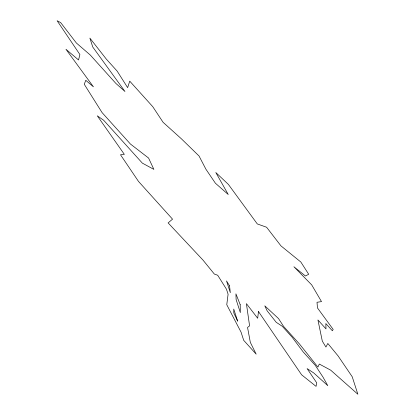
<?xml version="1.0" encoding="UTF-8"?>
<svg xmlns="http://www.w3.org/2000/svg" width="415" height="415" viewBox="0 0 415 415"><rect width="100%" height="100%" fill="white"/><g stroke="black" fill="none" stroke-linecap="round" stroke-linejoin="round"><path stroke-width="0.62" d="M258.472 311.53L257.679 318.269L246.406 303.63L249.586 325.879L247.548 327.44L250.328 342.37L256.18 354.156L243.698 340.321L241.074 332.202L226.766 304.735L228.094 294.225L226.471 289.208L217.699 275.254L214.332 274.035L202.956 260.06L168.111 222.907L172.541 219.162L138.496 181.417L120.5 154.759L124.339 154.359L97.292 115.816L103.693 120.277L142.34 163.121L153.872 169.387L148.586 158.053L130.398 144L102.1 112.626L84.271 84.292L85.775 80.292L93.427 86.839L65.954 49.281L78.539 59.962L79.903 54.557L57.13 20.75L60.678 22.612L76.396 43.02L90.211 54.967L115.873 83.42L124.977 91.497L92.747 46.999L89.873 38.097L106.307 59.08L117.149 71.105L127.638 87.632L129.734 81.143L152.762 106.676L163.085 122.3L181.386 138.807L199.044 155.999L205.902 169.201L215.406 183.222L228.245 194.511L215.795 172.505L228.406 184.431L257.284 223.924L266.591 227.238L280.96 245.877L300.854 262.047L308.698 274.268L305.45 275.996L293.893 266.736L311.701 284.892L321.511 301.617L317.003 302.27L317.47 307.94L333.183 329.432L332.368 330.786L325.842 323.55L325.988 328.898L317.926 319.965L322.325 341.171L325.925 347.044L327.814 343.459L338.121 355.961L352.226 376.768L357.87 394.25L330.688 370.164L319.301 364.038L317.916 367.093L299.438 343.952L283.601 326.398L278.527 318.575L264.796 305.839L267.115 310.768L276.203 322.279L282.262 326.273L292.129 337.213L303.277 352.029L315.276 365.335L323.015 377.136L327.798 385.665L313.719 372.935L307.1 368.608L316.718 382.843L316.054 386.375L301.622 374.807L258.472 311.53M229.552 285.868L226.507 280.888L230.315 292.674L229.552 285.868M237.624 321.07L233.801 312.977L233.738 309.045L237.624 321.07M240.192 304.641L235.917 293.841L236.13 299.583L240.332 312.599L240.192 304.641"/></g></svg>
